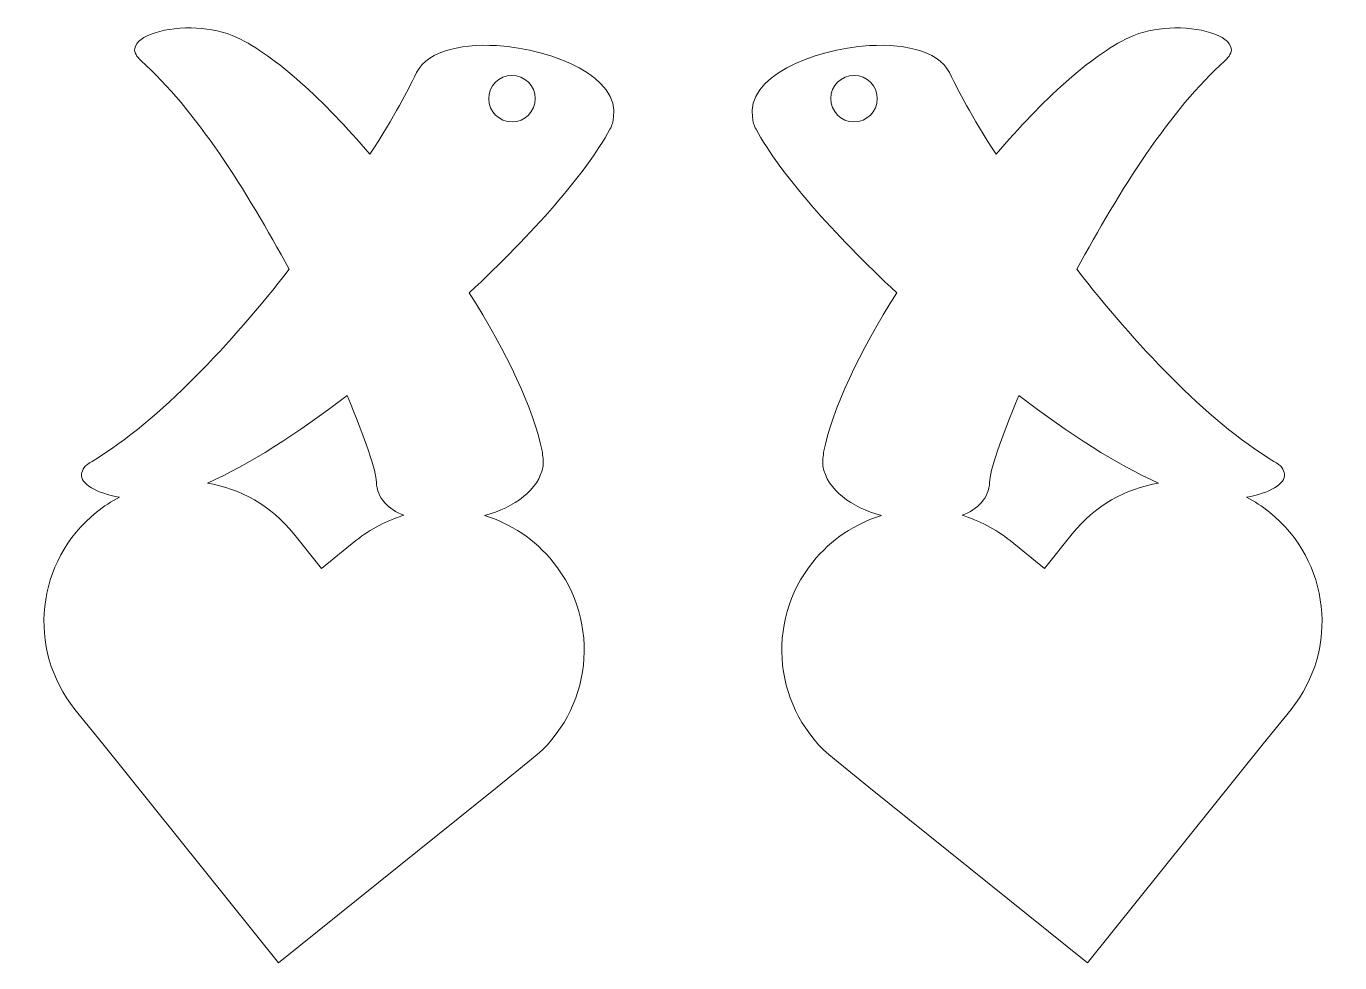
# Model space of a CAD drawing. Header units: inches. Extents: x 0.51 to 3.24, y -1.97 to -0.02.
import ezdxf

# ---------------------------------------------------------------- set-up
doc = ezdxf.new("R2010")
doc.units = ezdxf.units.IN
doc.header["$MEASUREMENT"] = 0
doc.layers.add('_U+0421_U+043B_U+043E_U+0439 1', color=7, linetype='Continuous')

msp = doc.modelspace()

# ---------------------------------------------------------------- linework, layer by layer
at = {"layer": '_U+0421_U+043B_U+043E_U+0439 1', "color": 242, "lineweight": 18, "true_color": 0xc1272d}
for points, knots in [([(1.4914, -0.0647), (1.4121, -0.0601), (1.3394, -0.0788), (1.3208, -0.1295), (1.3101, -0.1517), (1.2792, -0.2124), (1.2282, -0.2904), (1.1318, -0.1787), (1.0323, -0.0856), (0.9515, -0.0476), (0.9257, -0.0357), (0.8954, -0.0298), (0.8678, -0.0283), (0.8056, -0.0244), (0.7434, -0.0438), (0.739, -0.0706), (0.7378, -0.0788), (0.7431, -0.0874), (0.7523, -0.0964), (0.8645, -0.1963), (0.9721, -0.3667), (1.0601, -0.5299), (0.9413, -0.683), (0.7934, -0.8426), (0.6503, -0.9298), (0.635, -0.9372), (0.6299, -0.9472), (0.6286, -0.9556), (0.6253, -0.9758), (0.66, -0.9957), (0.7072, -1.0041), (0.6906, -1.0127), (0.6748, -1.0229), (0.6597, -1.0352), (0.5337, -1.1359), (0.5136, -1.3198), (0.6148, -1.4453), (0.6148, -1.4453), (0.6725, -1.5172), (0.6725, -1.5172), (0.6725, -1.5172), (1.0379, -1.9722), (1.0379, -1.9722), (1.0379, -1.9722), (1.4927, -1.607), (1.4927, -1.607), (1.4927, -1.607), (1.5644, -1.5491), (1.5644, -1.5491), (1.6904, -1.4484), (1.7102, -1.2645), (1.6093, -1.139), (1.571, -1.0913), (1.521, -1.0589), (1.4667, -1.0423), (1.5281, -1.0247), (1.5797, -0.989), (1.5881, -0.939), (1.5896, -0.9286), (1.5878, -0.9181), (1.586, -0.9077), (1.569, -0.8215), (1.5121, -0.7018), (1.4348, -0.5789), (1.5664, -0.4555), (1.6773, -0.3313), (1.7273, -0.2384), (1.7319, -0.2305), (1.7335, -0.2224), (1.7347, -0.2139), (1.7482, -0.1318), (1.6121, -0.0719), (1.4914, -0.0647)], [0, 0, 0, 0, 1, 1, 1, 2, 2, 2, 3, 3, 3, 4, 4, 4, 5, 5, 5, 6, 6, 6, 7, 7, 7, 8, 8, 8, 9, 9, 9, 10, 10, 10, 11, 11, 11, 12, 12, 12, 13, 13, 13, 14, 14, 14, 15, 15, 15, 16, 16, 16, 17, 17, 17, 18, 18, 18, 19, 19, 19, 20, 20, 20, 21, 21, 21, 22, 22, 22, 23, 23, 23, 24, 24, 24, 24]), ([(2.0235, -0.2139), (2.0247, -0.2224), (2.0263, -0.2305), (2.0309, -0.2384), (2.0809, -0.3313), (2.1918, -0.4555), (2.3234, -0.5789), (2.2461, -0.7018), (2.1892, -0.8215), (2.1722, -0.9077), (2.1704, -0.9181), (2.1686, -0.9286), (2.1701, -0.939), (2.1785, -0.989), (2.2301, -1.0247), (2.2915, -1.0423), (2.2372, -1.0589), (2.1872, -1.0913), (2.1489, -1.139), (2.048, -1.2645), (2.0678, -1.4484), (2.1938, -1.5491), (2.1938, -1.5491), (2.2655, -1.607), (2.2655, -1.607), (2.2655, -1.607), (2.7203, -1.9722), (2.7203, -1.9722), (2.7203, -1.9722), (3.0857, -1.5172), (3.0857, -1.5172), (3.0857, -1.5172), (3.1434, -1.4453), (3.1434, -1.4453), (3.2446, -1.3198), (3.2245, -1.1359), (3.0985, -1.0352), (3.0834, -1.0229), (3.0676, -1.0127), (3.051, -1.0041), (3.0982, -0.9957), (3.1329, -0.9758), (3.1296, -0.9556), (3.1283, -0.9472), (3.1232, -0.9372), (3.1079, -0.9298), (2.9648, -0.8426), (2.8169, -0.683), (2.6981, -0.5299), (2.7861, -0.3667), (2.8937, -0.1963), (3.0059, -0.0964), (3.0151, -0.0874), (3.0204, -0.0788), (3.0192, -0.0706), (3.0148, -0.0438), (2.9526, -0.0244), (2.8904, -0.0283), (2.8628, -0.0298), (2.8325, -0.0357), (2.8067, -0.0476), (2.7259, -0.0856), (2.6264, -0.1787), (2.53, -0.2904), (2.479, -0.2124), (2.4481, -0.1517), (2.4374, -0.1295), (2.4188, -0.0788), (2.3461, -0.0601), (2.2668, -0.0647), (2.1461, -0.0719), (2.0099, -0.1318), (2.0235, -0.2139)], [0, 0, 0, 0, 1, 1, 1, 2, 2, 2, 3, 3, 3, 4, 4, 4, 5, 5, 5, 6, 6, 6, 7, 7, 7, 8, 8, 8, 9, 9, 9, 10, 10, 10, 11, 11, 11, 12, 12, 12, 13, 13, 13, 14, 14, 14, 15, 15, 15, 16, 16, 16, 17, 17, 17, 18, 18, 18, 19, 19, 19, 20, 20, 20, 21, 21, 21, 22, 22, 22, 23, 23, 23, 24, 24, 24, 24]), ([(1.5718, -0.1749), (1.5718, -0.2015), (1.5503, -0.2232), (1.5236, -0.2233), (1.4969, -0.2234), (1.4752, -0.2018), (1.4751, -0.1751), (1.475, -0.1484), (1.4966, -0.1267), (1.5233, -0.1267), (1.55, -0.1266), (1.5717, -0.1482), (1.5718, -0.1749)], [0, 0, 0, 0, 1, 1, 1, 2, 2, 2, 3, 3, 3, 4, 4, 4, 4]), ([(2.2349, -0.1267), (2.2616, -0.1267), (2.2832, -0.1484), (2.2831, -0.1751), (2.283, -0.2018), (2.2613, -0.2234), (2.2346, -0.2233), (2.2079, -0.2232), (2.1864, -0.2015), (2.1864, -0.1749), (2.1865, -0.1482), (2.2082, -0.1266), (2.2349, -0.1267)], [0, 0, 0, 0, 1, 1, 1, 2, 2, 2, 3, 3, 3, 4, 4, 4, 4]), ([(1.1991, -1.0941), (1.1991, -1.0941), (1.1275, -1.152), (1.1275, -1.152), (1.1275, -1.152), (1.0698, -1.0801), (1.0698, -1.0801), (1.0229, -1.0217), (0.9586, -0.986), (0.8903, -0.9747), (0.9752, -0.9372), (1.0767, -0.872), (1.1808, -0.7924), (1.218, -0.8819), (1.2417, -0.9497), (1.2415, -0.9727), (1.2428, -1.0061), (1.266, -1.0288), (1.2989, -1.0416), (1.2637, -1.052), (1.2297, -1.0696), (1.1991, -1.0941)], [0, 0, 0, 0, 1, 1, 1, 2, 2, 2, 3, 3, 3, 4, 4, 4, 5, 5, 5, 6, 6, 6, 7, 7, 7, 7]), ([(2.4593, -1.0416), (2.4922, -1.0288), (2.5154, -1.0061), (2.5167, -0.9727), (2.5165, -0.9497), (2.5402, -0.8819), (2.5774, -0.7924), (2.6815, -0.872), (2.783, -0.9372), (2.8679, -0.9747), (2.7996, -0.986), (2.7353, -1.0217), (2.6884, -1.0801), (2.6884, -1.0801), (2.6307, -1.152), (2.6307, -1.152), (2.6307, -1.152), (2.5591, -1.0941), (2.5591, -1.0941), (2.5285, -1.0696), (2.4945, -1.052), (2.4593, -1.0416)], [0, 0, 0, 0, 1, 1, 1, 2, 2, 2, 3, 3, 3, 4, 4, 4, 5, 5, 5, 6, 6, 6, 7, 7, 7, 7])]:
    msp.add_open_spline(points, degree=3, knots=knots, dxfattribs=at)

doc.saveas('drawing.dxf')
